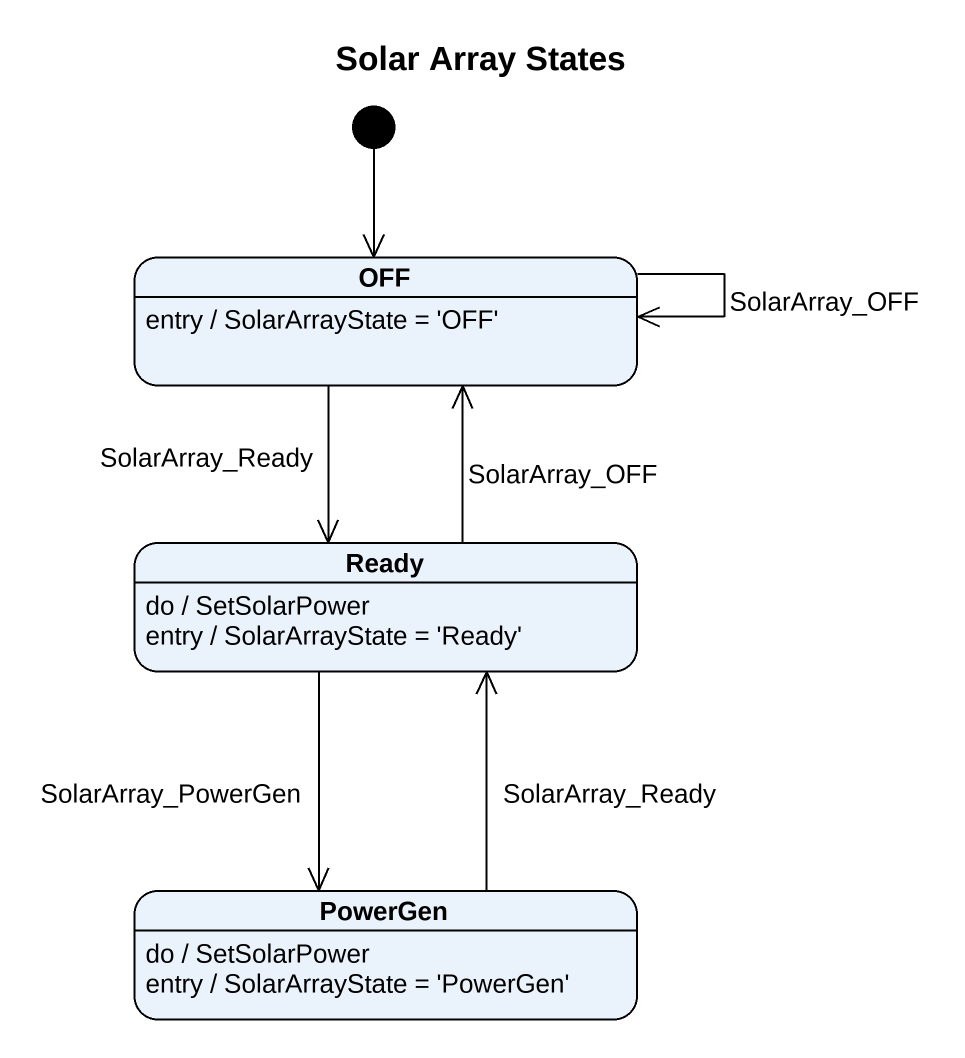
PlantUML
@startuml
title Solar Array States
hide empty description
state OFF
OFF : entry / SolarArrayState = 'OFF'
state Ready
Ready : do / SetSolarPower
Ready : entry / SolarArrayState = 'Ready'
state PowerGen
PowerGen : do / SetSolarPower
PowerGen : entry / SolarArrayState = 'PowerGen'
[*] --> OFF
OFF --> OFF : SolarArray_OFF
OFF --> Ready : SolarArray_Ready
Ready -up-> OFF : SolarArray_OFF
Ready --> PowerGen : SolarArray_PowerGen
PowerGen -up-> Ready : SolarArray_Ready
@enduml
